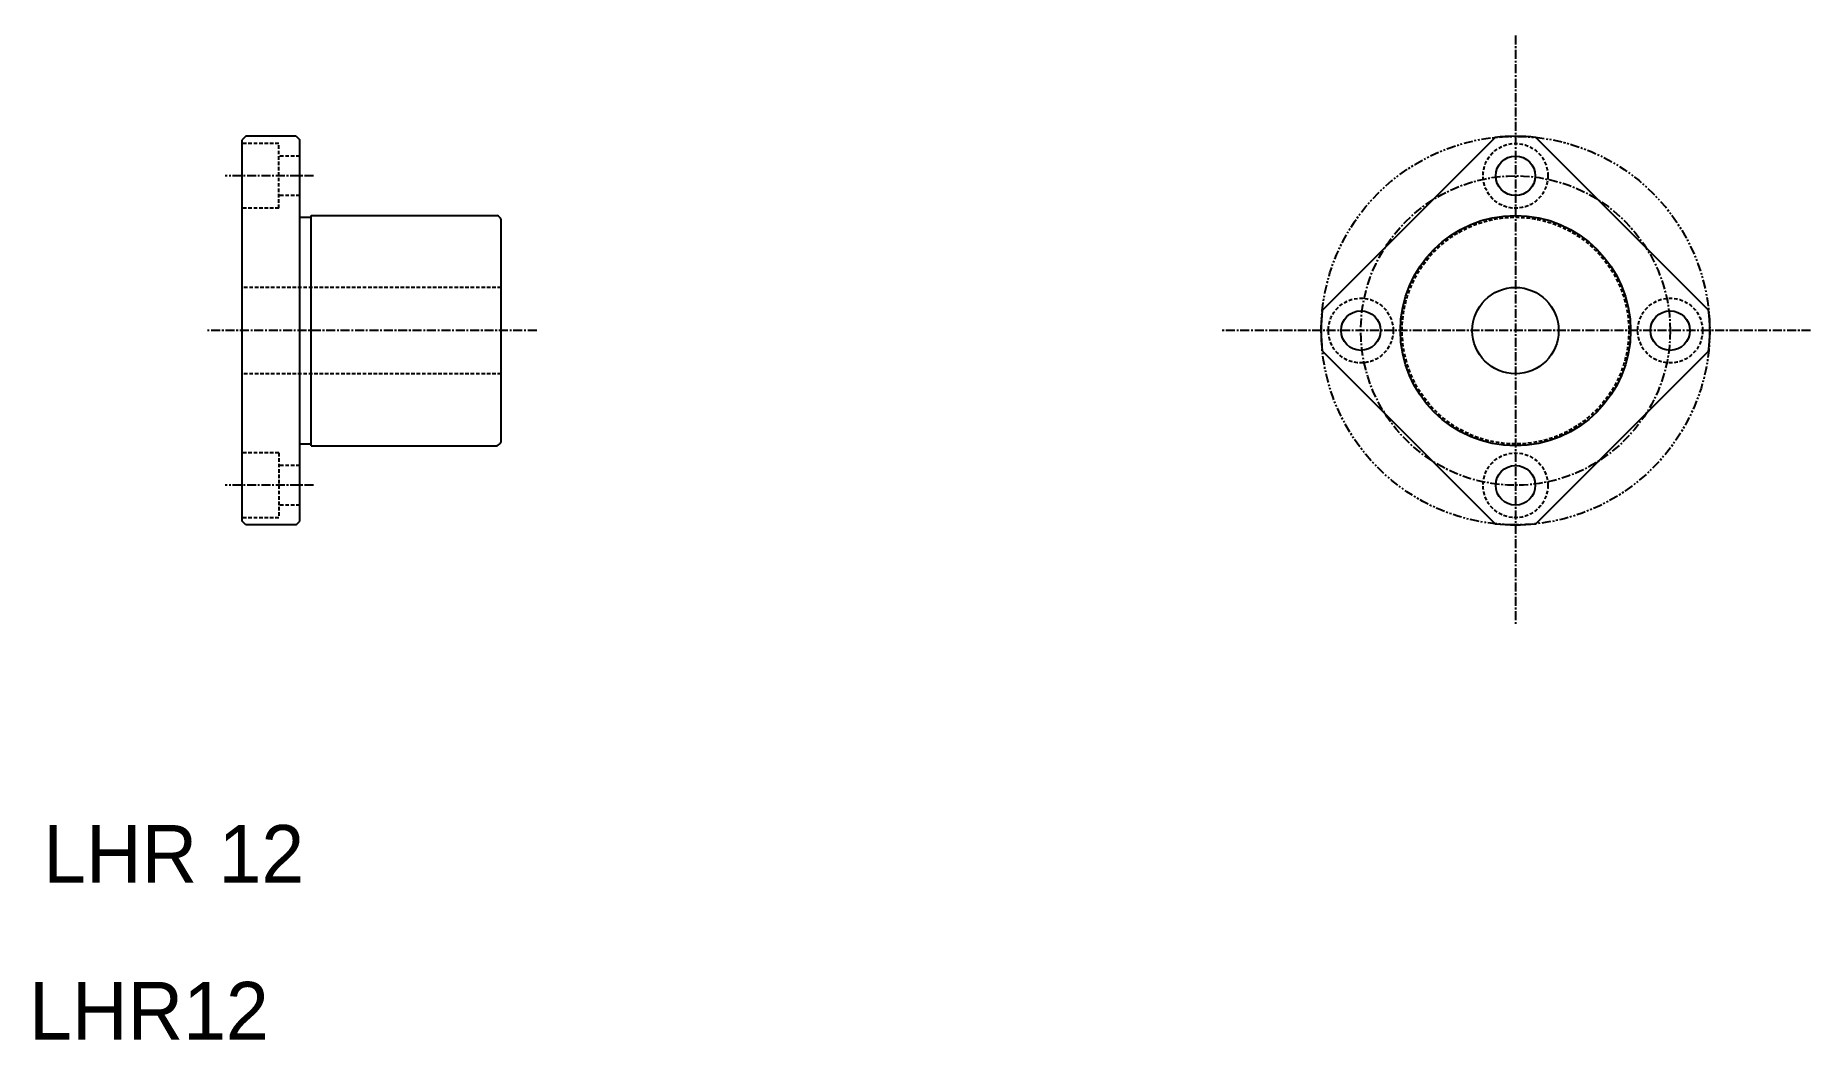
# Model space of a CAD drawing. Extents: x 246 to 493, y 148 to 287.
import ezdxf
from ezdxf.enums import TextEntityAlignment as Align

# ---------------------------------------------------------------- set-up
doc = ezdxf.new("R2010")
doc.units = 0
for name, pattern in [('CENTER', [2, 1.25, -0.25, 0.25, -0.25]), ('DASHED', [0.75, 0.5, -0.25]), ('PHANTOM', [2.5, 1.25, -0.25, 0.25, -0.25, 0.25, -0.25])]:
    doc.linetypes.add(name, pattern=pattern)
doc.layers.get('0').update_dxf_attribs({"linetype": 'CONTINUOUS'})
doc.layers.add('CENTER', color=1, linetype='CENTER')

msp = doc.modelspace()

# ---------------------------------------------------------------- linework, layer by layer
at = {"color": 7, "linetype": 'CONTINUOUS'}
for p, q in [((275.59, 273.4), (275.09, 272.9)), ((275.09, 219.9), (275.09, 272.9)), ((282.59, 273.4), (275.59, 273.4)), ((282.59, 273.4), (283.09, 272.9)), ((283.09, 219.9), (283.09, 272.9)), ((425.23, 249.25), (449.23, 273.25)), ((454.92, 273.25), (478.92, 249.25)), ((283.09, 262.15), (284.69, 262.15)), ((284.69, 262.4), (310.55, 262.4)), ((284.69, 230.4), (284.69, 262.4)), ((311.09, 230.95), (311.09, 261.86)), ((425.23, 243.55), (449.23, 219.55)), ((454.92, 219.55), (478.92, 243.55)), ((283.09, 230.65), (284.69, 230.65)), ((284.69, 230.4), (310.55, 230.4)), ((289.72, 230.4), (289.72, 230.4)), ((296.34, 230.4), (296.34, 230.4)), ((275.59, 219.4), (275.09, 219.9)), ((282.59, 219.4), (283.09, 219.9)), ((282.59, 219.4), (275.59, 219.4))]:
    msp.add_line(p, q, dxfattribs=at)
at = {"color": 3, "linetype": 'DASHED'}
for p, q in [((280.19, 272.4), (275.09, 272.4)), ((280.19, 263.4), (280.19, 272.4)), ((283.09, 270.65), (280.19, 270.65)), ((283.09, 265.15), (280.19, 265.15)), ((280.19, 263.4), (275.09, 263.4)), ((311.09, 252.4), (275.09, 252.4)), ((311.09, 240.4), (275.09, 240.4)), ((280.19, 229.4), (275.09, 229.4)), ((280.19, 229.4), (280.19, 220.4)), ((283.09, 227.65), (280.19, 227.65)), ((283.09, 222.15), (280.19, 222.15)), ((280.19, 220.4), (275.09, 220.4))]:
    msp.add_line(p, q, dxfattribs=at)
at = {"color": 3, "linetype": 'PHANTOM'}
msp.add_circle((452.07, 246.4), 27, dxfattribs=at)
at = {"color": 3, "linetype": 'DASHED'}
for centre, radius in [((452.07, 267.9), 4.5), ((452.07, 246.4), 15.75), ((430.57, 246.4), 4.5), ((473.57, 246.4), 4.5), ((452.07, 224.9), 4.5)]:
    msp.add_circle(centre, radius, dxfattribs=at)
at = {"color": 7, "linetype": 'CONTINUOUS'}
for centre, radius in [((452.07, 267.9), 2.75), ((452.07, 246.4), 16), ((452.07, 246.4), 6), ((430.57, 246.4), 2.75), ((473.57, 246.4), 2.75), ((452.07, 224.9), 2.75)]:
    msp.add_circle(centre, radius, dxfattribs=at)
for centre, radius, start, end in [((452.07, 246.4), 27, 83.9424, 96.0576), ((309.94, 261.25), 1.3, 27.7958, 62.2042), ((452.07, 246.4), 27, 173.9424, 186.0576), ((452.07, 246.4), 27, 353.9424, 6.0576), ((309.94, 231.55), 1.3, 297.7958, 332.2042), ((452.07, 246.4), 27, 263.9424, 276.0576)]:
    msp.add_arc(centre, radius, start, end, dxfattribs=at)
at = {"layer": 'CENTER', "color": 1, "linetype": 'CENTER'}
for p, q in [((452.07, 287.4), (452.07, 205.4)), ((285.01, 267.9), (272.74, 267.9)), ((316.02, 246.4), (270.19, 246.4)), ((493.07, 246.4), (411.07, 246.4)), ((285.01, 224.9), (272.74, 224.9))]:
    msp.add_line(p, q, dxfattribs=at)
msp.add_circle((452.07, 246.4), 21.5, dxfattribs=at)

# ---------------------------------------------------------------- texts
at = {"color": 7, "linetype": 'CONTINUOUS'}
for s, p in [('LHR 12', (265.57, 167.29)), ('LHR12', (262.13, 145.49))]:
    msp.add_text(s, height=8, dxfattribs=at).set_placement(p, align=Align.BOTTOM_CENTER)

doc.saveas('drawing.dxf')
